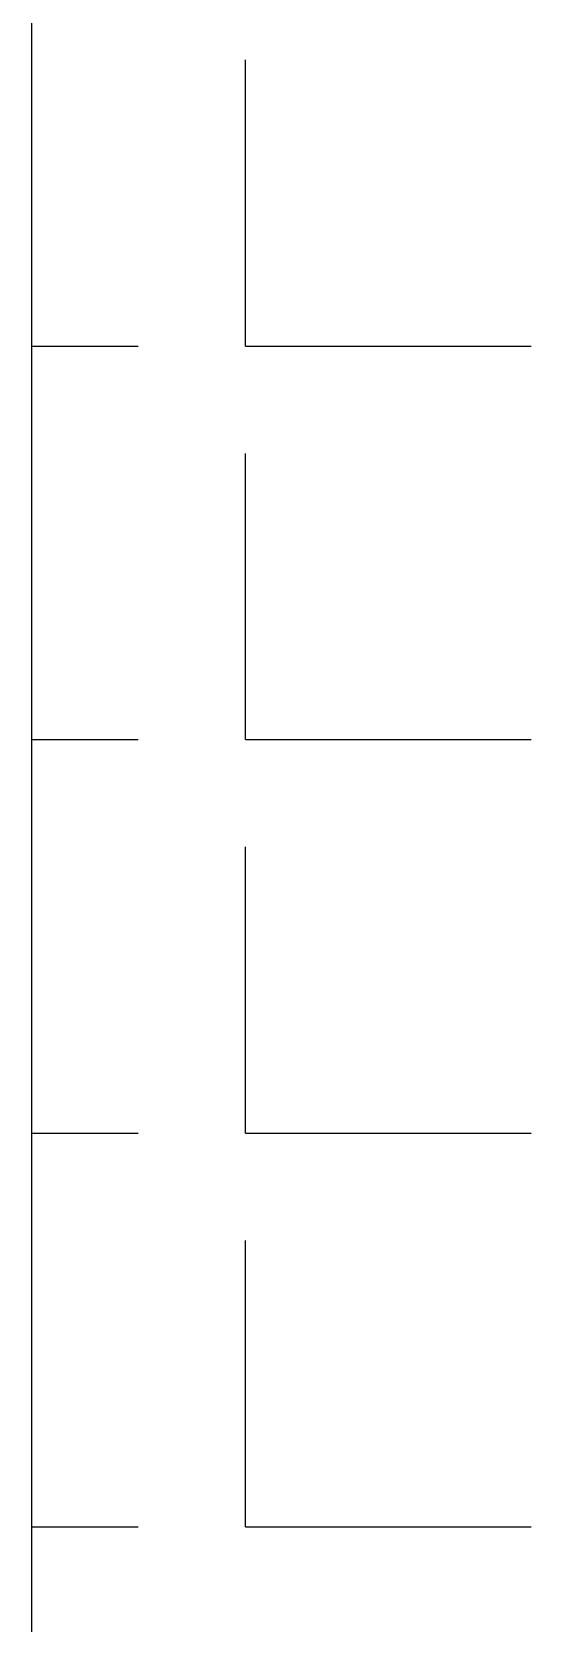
# Model space of a CAD drawing. Extents: x -4069 to -3649, y -4303 to -3709.
# Drawn here: x -3738.2 to -3731.22, y -3987.63 to -3965.39 of the extents above; entities that cross this region are included whole.
import ezdxf

# ---------------------------------------------------------------- set-up
doc = ezdxf.new("R2010")
doc.units = 0
doc.header["$LTSCALE"] = 7
doc.layers.add('HT', color=3, linetype='CONTINUOUS')

msp = doc.modelspace()

# ---------------------------------------------------------------- linework, layer by layer
at = {"layer": 'HT', "ltscale": 0.5}
for p, q in [((-3738.20317, -4221.75204), (-3738.20317, -3842.25204)), ((-3735.21517, -3969.78463), (-3735.21517, -3965.78463)), ((-3738.20317, -3969.78463), (-3736.71517, -3969.78463)), ((-3735.21517, -3969.78463), (-3731.21517, -3969.78463)), ((-3735.21517, -3975.28463), (-3735.21517, -3971.28463)), ((-3738.20317, -3975.28463), (-3736.71517, -3975.28463)), ((-3735.21517, -3975.28463), (-3731.21517, -3975.28463)), ((-3735.21517, -3980.78463), (-3735.21517, -3976.78463)), ((-3738.20317, -3980.78463), (-3736.71517, -3980.78463)), ((-3735.21517, -3980.78463), (-3731.21517, -3980.78463)), ((-3735.21517, -3986.28463), (-3735.21517, -3982.28463)), ((-3738.20317, -3986.28463), (-3736.71517, -3986.28463)), ((-3735.21517, -3986.28463), (-3731.21517, -3986.28463))]:
    msp.add_line(p, q, dxfattribs=at)

doc.saveas('drawing.dxf')
